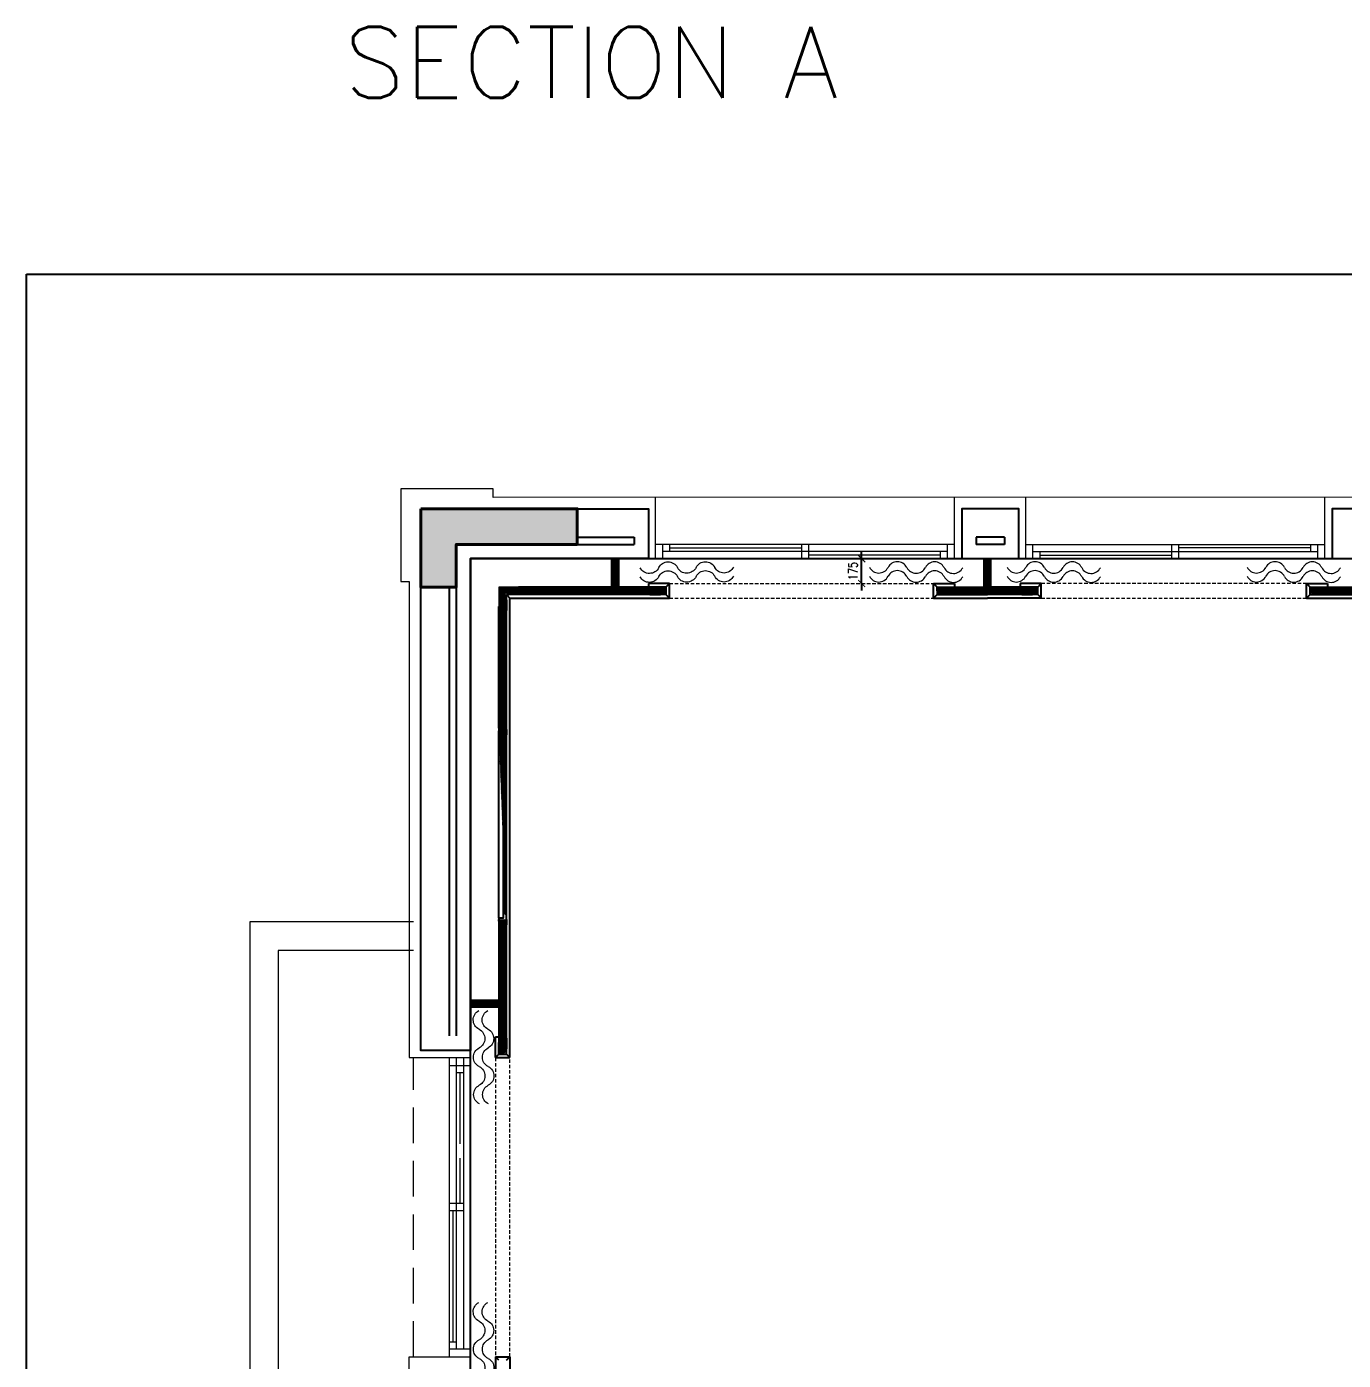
# Model space of a CAD drawing. Header units: inches. Extents: x -20583 to 399182, y -24453 to 525552.
# Drawn here: x -19 to 9227, y 6717 to 16078 of the extents above; entities that cross this region are included whole.
import ezdxf

# ---------------------------------------------------------------- set-up
doc = ezdxf.new("R2010")
doc.units = ezdxf.units.IN
doc.header["$LTSCALE"] = 1000
doc.header["$MEASUREMENT"] = 0
doc.header["$PDMODE"] = 35
doc.linetypes.add('HIDDEN', pattern=[0.375, 0.25, -0.125])
doc.linetypes.add('HIDDEN2', pattern=[0.1875, 0.125, -0.0625])
for name, color, linetype in [('8', 8, 'Continuous'), ('A-DIM', 9, 'Continuous'), ('A-TEXT', 7, 'Continuous'), ('A-WALL', 7, 'Continuous')]:
    doc.layers.add(name, color=color, linetype=linetype)
for name, color, linetype, lineweight in [('A-DOOR', 134, 'Continuous', 18), ('A-FLOR-HIDN', 252, 'HIDDEN', 0), ('A-GLAZ', 134, 'Continuous', 18), ('A-WALL-PRHT', 4, 'Continuous', 18), ('A-WALL-TILE', 8, 'Continuous', 9), ('Sanitaire', 253, 'Continuous', 0), ('Wood treillis', 111, 'Continuous', 0), ('XREF-V2-GF_COLS$0$A-COLS', 5, 'Continuous', 40), ('XREF-V2-GF_COLS$0$A-COLS-PATT', 252, 'Continuous', 20)]:
    doc.layers.add(name, color=color, linetype=linetype, lineweight=lineweight)
doc.layers.add('Stone-GRG', color=7, linetype='Continuous', lineweight=0, true_color=0xfff2cc)
doc.styles.add('ROMANS', font='romans', dxfattribs={"height": 0.2})
doc.styles.add('ZZ-Dim All', font='romans.shx', dxfattribs={"width": 0.8})
doc.dimstyles.new('DIM-100', dxfattribs={"dimscale": 50, "dimtxt": 1.25, "dimasz": 1, "dimexe": 1, "dimexo": 1, "dimgap": 0.6, "dimtad": 1, "dimdec": 0, "dimrnd": 5, "dimdsep": 46, "dimtxsty": 'ZZ-Dim All', "dimblk1": 'ARCHTICK', "dimblk2": 'ARCHTICK', "dimsah": 1, "dimcen": 1, "dimdle": 1, "dimclrd": 256, "dimclre": 8, "dimclrt": 256, "dimazin": 2, "dimtfac": 1, "dimtdec": 0, "dimtix": 1, "dimtmove": 2, "dimatfit": 2, "dimfxl": 0.1, "dimtolj": 1, "dimtzin": 0, "dimlwd": -1, "dimlwe": -1, "dimarcsym": 0})
pattern_1 = [(45, (0, 0), (-1.767766952966369, 1.767766952966369), [])]

# ---------------------------------------------------------------- blocks, each defined once
blk = doc.blocks.new('A$Cb2b8bae5')
at = {"layer": 'Sanitaire', "color": 1}
for centre, start, end in [((9.13221980514345, 589.8015865447833), 296.5605406640185, 62.84035167908414), ((72.03542323759166, 589.8015865447833), 296.5605406640185, 62.84035167908414), ((74.80697163486866, 458.4262281471656), 116.5605406640185, 242.8403516790841), ((137.7101750673169, 458.4262281471656), 116.5605406640185, 242.8403516790841), ((7.762121669594308, 327.7447607726881), 296.5605406640185, 62.84035167908414), ((70.66532510204252, 327.7447607726881), 296.5605406640185, 62.84035167908414), ((73.43687349931952, 196.3694023750704), 116.5605406640185, 242.8403516790841), ((136.3400769317677, 196.3694023750704), 116.5605406640185, 242.8403516790841), ((6.392023534045165, 65.68793500059292), 296.5605406640185, 62.84035167908414), ((69.29522696649337, 65.68793500059292), 296.5605406640185, 62.84035167908414)]:
    blk.add_arc(centre, 73.43816756634935, start, end, dxfattribs=at)
blk = doc.blocks.new('_ARCHTICK')
at = {"color": 0, "linetype": 'ByBlock', "const_width": 0.15}
blk.add_lwpolyline([(-0.5, -0.5), (0.5, 0.5)], dxfattribs=at)
blk = doc.blocks.new('*D361')
at = {"layer": 'A-DIM', "transparency": 16777216}
for p, q in [((5844.178763150457, 12344.51947805875), (5844.178763150457, 12394.51947805875)), ((5844.178763150457, 12169.4796723604), (5844.178763150457, 12344.51947805875)), ((5844.178763150457, 12169.4796723604), (5844.178763150457, 12119.4796723604))]:
    blk.add_line(p, q, dxfattribs=at)
at = {"layer": 'Defpoints', "color": 0, "transparency": 16777216}
for p in [(5844.178763150446, 12344.51947805875), (5844.178763150457, 12344.51947805875), (5844.178763150448, 12169.4796723604)]:
    blk.add_point(p, dxfattribs=at)
at = {"layer": 'A-DIM', "transparency": 16777216, "xscale": 50, "yscale": 50, "zscale": 50}
for p, rotation in [((5844.178763150457, 12344.51947805875), 270), ((5844.178763150457, 12169.4796723604), 90)]:
    blk.add_blockref('_ARCHTICK', p, dxfattribs=dict(at, rotation=rotation))
at = {"layer": 'A-DIM', "transparency": 16777216, "insert": (5782.928763150459, 12256.99957520957), "char_height": 62.5, "attachment_point": 5, "rotation": 90, "style": 'ZZ-Dim All'}
blk.add_mtext('\\A1;175', dxfattribs=at)

msp = doc.modelspace()

# ---------------------------------------------------------------- hatches: boundary and pattern name
at = {"layer": 'Stone-GRG'}
h = msp.add_hatch(dxfattribs=at)
h.set_pattern_fill('ANSI31', color=253, scale=20)
h.set_pattern_definition(pattern_1)
h.paths.add_polyline_path([(4137.990853465827, 12344.48587691222), (4086.249773879974, 12344.48587691222), (4086.249773879974, 12144.47970567746), (4137.990853465827, 12144.47970567746)])
h = msp.add_hatch(dxfattribs=at)
h.set_pattern_fill('ANSI31', color=253, scale=20)
h.set_pattern_definition(pattern_1)
h.paths.add_polyline_path([(6752.868974256116, 12344.48587691222), (6701.127894668851, 12344.48587691222), (6701.126417086923, 12144.47970567746), (6726.997696251196, 12144.47970567746), (6752.867496674187, 12144.47970567746)])
h = msp.add_hatch(dxfattribs=at)
h.set_pattern_fill('ANSI31', color=253, scale=20)
h.set_pattern_definition(pattern_1)
h.paths.add_polyline_path([(4468.863940393642, 12144.47970567746), (4387.618477953459, 12144.47970567746), (4387.618477953458, 12115.23864487126), (4343.865710895871, 12115.23864487109), (4343.865477622624, 12105.23675491674), (4348.863949421719, 12105.23675491691, 0.41421356238304), (4356.363949421719, 12097.73675491709), (4356.363949421719, 12092.7386260916), (4431.362665155522, 12092.7386260916), (4431.362665155522, 12097.73675491703, 0.4142135623958267), (4438.86266515529, 12105.23675491691), (4443.863492384173, 12105.23675491691), (4456.363940393845, 12105.23675491691), (4456.363940393845, 12110.23675491703, 0.4142135623961107), (4463.863940393612, 12117.73675491691), (4468.863176935656, 12117.73675491691)])
h.paths.add_polyline_path([(4387.618477953459, 12144.47970567746), (3434.15088502774, 12144.47970567746), (3434.15088502774, 12115.23864487126), (3474.150651754485, 12115.23864487126), (4387.618477953458, 12115.23864487127)])
h.paths.add_polyline_path([(3434.15088502774, 12144.47970567746), (3297.589221644867, 12144.47869680465), (3297.591608432294, 12007.91945155657), (3326.832576894861, 12007.91945155657), (3326.832669241518, 12007.91945155657), (3326.832964747065, 11967.91968483091), (3336.832964748516, 11967.91952543447), (3336.832927810106, 11972.91952543434, 0.41421356238304), (3344.332872402113, 11980.41958084175), (3349.332872402153, 11980.41961778016), (3349.332318335507, 12055.41833351191), (3344.332318335529, 12055.4182965735, 0.4142135623958267), (3336.832262928238, 12062.91824116545), (3336.832225983716, 12067.9190683942), (3336.83176558652, 12105.23864487126), (3374.151342065285, 12105.23864487126), (3379.152169294169, 12105.23864487126, 0.4142135623958267), (3386.652169293936, 12097.73864487138), (3386.652169293936, 12092.73864487126), (3461.65088502774, 12092.73864487126), (3461.65088502774, 12097.73864487144, 0.41421356238304), (3469.15088502774, 12105.23864487126), (3474.15088502774, 12105.23864487126), (3474.150651754485, 12115.23864487126), (3434.15088502774, 12115.23864487126)])
h.paths.add_polyline_path([(3326.832576894861, 12007.91945155588), (3297.590870768101, 12007.91923552746), (3297.590870768101, 11155.41945155657), (3326.832576894861, 11155.41945155657)])
at = {"layer": 'Stone-GRG', "lineweight": 0}
h = msp.add_hatch(dxfattribs=at)
h.set_pattern_fill('ANSI31', color=253, scale=20)
h.set_pattern_definition(pattern_1)
h.paths.add_polyline_path([(6454.720403748203, 12144.47970567746), (6373.47494130802, 12144.47970567746), (6373.475704766006, 12117.73675491691), (6378.47494130805, 12117.73675491691, 0.4142135623961107), (6385.974941307817, 12110.23675491703), (6385.974941307817, 12105.23675491691), (6398.475389317489, 12105.23675491691), (6403.476216546373, 12105.23675491691, 0.4142135623958267), (6410.97621654614, 12097.73675491703), (6410.97621654614, 12092.7386260916), (6485.974932279943, 12092.7386260916), (6485.974932279943, 12097.73853383668), (6486.138246673655, 12097.73853323399, 0.4078495229997883), (6493.474932279943, 12105.23675491691), (6498.473404079038, 12105.23675491674), (6498.473170805791, 12115.23864487109), (6454.720403748204, 12115.23864487126)])
h.paths.add_polyline_path([(6999.274988754188, 12144.47970567746), (6726.997696251196, 12144.47970567746), (6454.720403748203, 12144.47970567746), (6454.720403748204, 12115.23864487126), (6498.473170805791, 12115.23864487109), (6726.997696251196, 12115.23864487126), (6999.274988754187, 12115.23864487127)])
h.paths.add_polyline_path([(7075.520451194341, 12117.73675491691), (7080.520451194374, 12117.73675491691), (7080.520451194374, 12144.47970567746), (6999.274988754188, 12144.47970567746), (6999.274988754187, 12115.23864487126), (6955.5222216966, 12115.23864487109), (6955.521988423801, 12105.23677412053), (6960.520460222448, 12105.23675491691, 0.41421356238304), (6968.020460222448, 12097.73675491709), (6968.020460222448, 12092.7386260916), (7043.019175956251, 12092.7386260916), (7043.019175956251, 12097.73675491703, 0.4142135623958267), (7050.519175956018, 12105.23675491691), (7055.520003184902, 12105.23675491691), (7068.020451194574, 12105.23675491691), (7068.020451194574, 12110.23675491703, 0.4142135623961107)])
h = msp.add_hatch(dxfattribs=at)
h.set_pattern_fill('ANSI31', color=253, scale=20)
h.set_pattern_definition([(45, (-20.34015358855504, -1.818989403545856e-12), (-1.767766952966369, 1.767766952966369), [])])
h.paths.add_polyline_path([(9619.63809687754, 12144.47970567746), (9700.883559317723, 12144.47970567746), (9700.882795859738, 12117.73675491691), (9695.883559317694, 12117.73675491691, -0.4142135623961107), (9688.383559317926, 12110.23675491703), (9688.383559317926, 12105.23675491691), (9675.883111308254, 12105.23675491691), (9670.882284079371, 12105.23675491691, -0.4142135623958267), (9663.382284079604, 12097.73675491703), (9663.382284079604, 12092.73862609159), (9588.3835683458, 12092.73862609159), (9588.3835683458, 12097.73853383668), (9588.22025395209, 12097.73853323399, -0.4078495229997883), (9580.8835683458, 12105.23675491691), (9575.885096546705, 12105.23675491673), (9575.885329819952, 12115.23864487108), (9619.63809687754, 12115.23864487126)])
h.paths.add_polyline_path([(9075.083511871557, 12144.47970567746), (9347.360804374548, 12144.47970567746), (9619.63809687754, 12144.47970567746), (9619.63809687754, 12115.23864487126), (9575.885329819952, 12115.23864487108), (9347.360804374548, 12115.23864487126), (9075.083511871557, 12115.23864487127)])
h.paths.add_polyline_path([(8998.838049431402, 12117.73675491691), (8993.83804943137, 12117.73675491691), (8993.83804943137, 12144.47970567746), (9075.083511871557, 12144.47970567746), (9075.083511871557, 12115.23864487126), (9118.836278929144, 12115.23864487108), (9118.836512201942, 12105.23677412053), (9113.838040403296, 12105.23675491691, -0.41421356238304), (9106.338040403296, 12097.73675491709), (9106.338040403296, 12092.73862609159), (9031.339324669492, 12092.73862609159), (9031.339324669492, 12097.73675491703, -0.4142135623958267), (9023.839324669725, 12105.23675491691), (9018.838497440842, 12105.23675491691), (9006.33804943117, 12105.23675491691), (9006.33804943117, 12110.23675491703, -0.4142135623961107)])
at = {"layer": 'Stone-GRG'}
h = msp.add_hatch(dxfattribs=at)
h.set_pattern_fill('ANSI31', color=253, scale=20)
h.set_pattern_definition(pattern_1)
h.paths.add_polyline_path([(3349.343053186857, 8979.175765054235), (3344.358162821758, 8979.175765054235, 0.41421356238304), (3336.858162821933, 8986.675765054235), (3336.858162822111, 8991.67423685333), (3326.856272867761, 8991.674003580083), (3326.856272867582, 8947.921236522496), (3297.615212061386, 8947.920804475196), (3297.615212061382, 8866.675774082312), (3324.358162821933, 8866.675774089144), (3324.358162821933, 8871.675774082341, 0.4142135623961107), (3331.858162821816, 8879.175774082109), (3336.858162821933, 8879.175774082109), (3336.858162821933, 8891.67622209178), (3336.858162821933, 8896.677049320664, 0.4142135623958267), (3344.358162821816, 8904.177049320431), (3349.343053186857, 8904.177049320431)])
h.paths.add_polyline_path([(3326.833084247721, 9800.42146321556), (3297.591378124154, 9800.421031158725), (3297.602450971709, 8947.921236522496), (3326.844157100889, 8947.921236522496)])
h = msp.add_hatch(dxfattribs=at)
h.set_pattern_fill('ANSI31', color=253, scale=20)
h.set_pattern_definition(pattern_1)
h.paths.add_polyline_path([(3297.598547930113, 9248.416853666278), (3097.605638840047, 9248.415376182382), (3097.606021086674, 9196.674296597941), (3297.59921997847, 9196.675774083978)])
at = {"layer": 'Wood treillis'}
h = msp.add_hatch(dxfattribs=at)
h.set_pattern_fill('ANSI31', color=253, scale=20)
h.set_pattern_definition(pattern_1)
h.paths.add_polyline_path([(3297.597629388678, 11135.4204033779), (3326.83270618017, 11135.4204033779), (3326.83270618017, 9820.420403377902), (3297.597629388678, 9820.420403377902)], flags=17)
edge = h.paths.add_edge_path()
edge.add_line((3349.332595369072, 11145.4199274671), (3349.332872402394, 11107.92056960122))
edge.add_line((3349.332872402394, 11107.92056960122), (3344.332872402356, 11107.92053266281))
edge.add_arc((3336.832872402775, 11107.92047725498), 7.499999999785391, -89.99957671732028, 0.00042328461819352015, ccw=False)
edge.add_line((3336.832927810348, 11100.4204772554), (3336.832964748757, 11095.42047725554))
edge.add_line((3336.832964748757, 11095.42047725554), (3326.832964747307, 11095.42063665198))
edge.add_line((3326.832964747307, 11095.42063665198), (3326.832669241761, 11135.42040337763))
edge.add_line((3326.832669241761, 11135.42040337763), (3297.591608436312, 11135.42018735398))
edge.add_line((3349.332595369072, 11145.4199274671), (3349.332872402394, 11182.91928533298))
edge.add_line((3349.332872402394, 11182.91928533298), (3344.332872402356, 11182.91932227138))
edge.add_arc((3336.832872402775, 11182.91937767921), 7.499999999785391, 359.9995767153818, 449.9995767173203)
edge.add_line((3336.832927810348, 11190.41937767879), (3336.832964748757, 11195.41937767866))
edge.add_line((3336.832964748757, 11195.41937767866), (3326.832964747307, 11195.41921828222))
edge.add_line((3326.832964747307, 11195.41921828222), (3326.832669241761, 11155.41945155657))
edge.add_line((3326.832669241761, 11155.41945155657), (3297.591608436312, 11155.41966758022))
edge.add_line((3297.591995973538, 11155.41966757735), (3297.580782330539, 11135.42040337763))
edge.add_line((3349.332687715972, 9810.420879288435), (3349.332964749295, 9772.921521422557))
edge.add_line((3349.332964749295, 9772.921521422557), (3344.332964749256, 9772.921484484148))
edge.add_arc((3336.832964749676, 9772.921429076321), 7.499999999785391, -89.99957671732028, 0.00042328461819352015, ccw=False)
edge.add_line((3336.833020157249, 9765.42142907674), (3336.833057095658, 9760.421429076876))
edge.add_line((3336.833057095658, 9760.421429076876), (3326.833057094208, 9760.421588473313))
edge.add_line((3326.833057094208, 9760.421588473313), (3326.832761588662, 9800.421355198967))
edge.add_line((3326.832761588662, 9800.421355198967), (3297.591700783213, 9800.421139175316))
edge.add_line((3297.591700783213, 9800.421139175316), (3297.591700783218, 9810.42049704249))
edge.add_line((3349.332687715972, 9810.420879288435), (3349.332964749295, 9847.920237154312))
edge.add_line((3349.332964749295, 9847.920237154312), (3344.332964749256, 9847.920274092721))
edge.add_arc((3336.832964749676, 9847.920329500548), 7.499999999785391, 359.9995767153818, 449.9995767173203)
edge.add_line((3336.833020157249, 9855.42032950013), (3336.833057095658, 9860.420329499993))
edge.add_line((3336.833057095658, 9860.420329499993), (3326.833057094208, 9860.420170103556))
edge.add_line((3326.833057094208, 9860.420170103556), (3326.832761588662, 9820.420403377902))
edge.add_line((3326.832761588662, 9820.420403377902), (3297.591700783213, 9820.420619401553))
edge.add_line((3297.591700783213, 9820.420619401553), (3297.591700783218, 9810.421261534379))
at = {"layer": 'XREF-V2-GF_COLS$0$A-COLS-PATT'}
msp.add_hatch(color=256, dxfattribs=at).paths.add_polyline_path([(2747.580180724675, 12694.48281321052), (3847.580180705816, 12694.49093962694), (3847.582027608587, 12444.49093970546), (2997.582027649914, 12444.48466015543), (2997.5842439158, 12144.48466012243), (2747.584243951074, 12144.48281327041)])

# ---------------------------------------------------------------- linework, layer by layer
at = {"layer": '8'}
for p, q in [((4468.862463288862, 12144.47970567745, -1.466518336033709e-07), (4493.862429974368, 12169.47967236296, -1.466518336033709e-07)), ((6373.4764184128, 12144.47970567745, -1.466518336033709e-07), (6348.476451727294, 12169.47967236296, -1.466518336033709e-07)), ((7080.518974089591, 12144.47970567745, -1.466518336033709e-07), (7105.518940775097, 12169.47967236296, -1.466518336033709e-07)), ((8993.838787983761, 12144.47970567746, -1.466518336033709e-07), (8968.838821298255, 12169.47967236296, -1.466518336033709e-07)), ((3349.332061466268, 12092.73035535766, -1.466518336033709e-07), (3374.332028151774, 12067.73038867215, -1.466518336033709e-07)), ((4468.862463288862, 12092.7386260916, -1.466518336033709e-07), (3349.343053186857, 12092.7386260916, -1.466518336033709e-07)), ((3349.343053186857, 8866.675774095527, -0.006528998766684582), (3349.343053186857, 12092.7386260916, -1.466518336004641e-07)), ((4468.863940393642, 12144.47970567746, -1.466518336033709e-07), (4468.862463288862, 12092.7386260916, -1.466518336033709e-07)), ((4468.862463288862, 12092.7386260916, -1.466518336033709e-07), (4493.862429974368, 12067.73865940609, -1.466518336033709e-07)), ((6373.4764184128, 12092.7386260916, -1.466518336033709e-07), (6348.476451727294, 12067.73865940609, -1.466518336033709e-07)), ((6373.47494130802, 12144.47970567746, -1.466518336033709e-07), (6373.4764184128, 12092.7386260916, -1.466518336033709e-07)), ((6373.4764184128, 12092.7386260916, -1.466518336033709e-07), (6726.997696251196, 12092.7386260916, -1.466518336033709e-07)), ((7080.518974089591, 12092.7386260916, -1.466518336033709e-07), (6726.997696251195, 12092.7386260916, -1.466518336033709e-07)), ((7080.518974089591, 12092.7386260916, -1.466518336033709e-07), (7105.518940775097, 12067.73865940609, -1.466518336033709e-07)), ((7080.520451194374, 12092.73862609161, -1.466518336033709e-07), (7080.520451194374, 12144.47970567746, -1.466518336033709e-07)), ((8993.838787983761, 12092.7386260916, -1.466518336033709e-07), (8968.838821298255, 12067.7386594061, -1.466518336033709e-07)), ((8993.83804943137, 12092.7386260916, -1.46651833603371e-07), (8993.83804943137, 12144.47970567746, -1.46651833603371e-07)), ((8993.839526536152, 12092.73862609159, -1.466518336033709e-07), (9347.36080437455, 12092.7386260916, -1.466518336033709e-07)), ((8968.838821298255, 12067.7386594061, -1.466518336033709e-07), (9725.88278745084, 12067.7386594061, -1.466518336033709e-07)), ((3297.601973601004, 8866.675774095527, -0.006528998766684582), (3272.602006915497, 8841.675807410022, -0.006528998766684582)), ((3272.602006915497, 8841.675807410022, -0.006528998766684582), (3374.355861214102, 8841.675958882184, -1.466518336030662e-07)), ((3297.615212061382, 8866.675774082312, -1.466518336033709e-07), (3349.343053186856, 8866.675774095527, -0.006528998766684668)), ((3349.343053186857, 8866.675774095527, -0.006528998766684582), (3374.343019872364, 8841.675807410022, -0.006528998766684582)), ((3297.601973601004, 6717.29904870328, -0.006528998766684582), (3272.602006915497, 6742.299015388786, -0.006528998766684582)), ((3272.60200691549, 6742.289895058788, -0.006528998766684582), (3374.355861214102, 6742.289895058788, -1.466518336030662e-07)), ((3349.343053186857, 6717.29904870328, -0.006528998766684582), (3374.343019872364, 6742.299015388786, -0.006528998766684582)), ((3374.355861214102, 6742.289895058788, -1.466518336030662e-07), (3374.333900027449, 6446.213910552159, -0.0005512433102109011))]:
    msp.add_line(p, q, dxfattribs=at)
at = {"layer": '8', "color": 1}
msp.add_lwpolyline([(-19.21627383021405, 14341.62520427268), (18611.50139130192, 14341.62520427268), (18611.50139130192, 2.540420479956083), (-19.21627383021405, 2.540420479956083)], close=True, dxfattribs=at)
at = {"layer": '8', "color": 1, "elevation": -1.466518336033709e-07}
msp.add_lwpolyline([(10497.66177711234, 1649.540546049713), (7622.660072611418, 1649.56263489906), (7622.659980337792, 6349.520045420404), (3097.627055208486, 6349.485877914683), (3097.582766056628, 12344.48587691222), (12997.58276578653, 12344.48587691222), (12997.62705454635, 6349.539145781706), (9622.625350265991, 6349.514212342805), (9622.625350265991, 3040.925600435377), (10497.65149772598, 3040.932064993859), (10497.66177711234, 1649.540546049713)], dxfattribs=at)
at = {"layer": '8'}
for points, elevation in [([(4493.863907079151, 12169.47967236296), (4346.563787647619, 12169.47967236296)], -1.466518336033709e-07), ([(4346.563787647619, 12169.47967236296), (4346.563787647621, 12144.47970567746)], -1.466518336033709e-07), ([(4493.862429974368, 12067.73865940609), (4493.862429974368, 12169.47967236296)], -1.466518336033709e-07), ([(6348.474974622512, 12169.47967236296), (6495.775094054043, 12169.47967236296)], -1.466518336033709e-07), ([(6348.476451727294, 12067.73865940609), (6348.476451727294, 12169.47967236296)], -1.466518336033709e-07), ([(6495.775094054043, 12169.47967236296), (6495.775094054041, 12144.47970567746)], -1.466518336033709e-07), ([(7105.520417879879, 12169.47967236296), (6958.220298448348, 12169.47967236296)], -1.466518336033709e-07), ([(6958.220298448348, 12169.47967236296), (6958.22029844835, 12144.47970567746)], -1.466518336033709e-07), ([(7105.518940775097, 12067.73865940609), (7105.518940775097, 12169.47967236296)], -1.466518336033709e-07), ([(8968.838821298255, 12067.7386594061), (8968.838821298255, 12169.47967236296)], -1.466518336033709e-07), ([(8968.838821298255, 12169.47967236296), (9116.138940729787, 12169.47967236296)], -1.466518336033709e-07), ([(9116.138940729787, 12169.47967236296), (9116.138940729785, 12144.47970567746)], -1.466518336033709e-07), ([(3374.355861214102, 8841.675958882184), (3374.332028090657, 12067.7386594061), (4493.862429974368, 12067.7386594061)], -1.466518336033709e-07), ([(6348.476451727296, 12067.7386594061), (6726.997696251196, 12067.7386594061)], -1.466518336033709e-07), ([(7105.518940775095, 12067.7386594061), (6726.997696251196, 12067.7386594061)], -1.466518336033709e-07), ([(3272.60200691549, 8841.674330305239), (3272.60200691549, 8988.97444973677)], -0.006528998766684582), ([(3272.60200691549, 8988.97444973677), (3297.601973600997, 8988.974449736768)], -0.006528998766684582), ([(3272.60200691549, 6742.300492493569), (3272.60200691549, 6595.000373062037)], -0.006528998766684582)]:
    msp.add_lwpolyline(points, dxfattribs=dict(at, elevation=elevation))
at = {"layer": '8', "elevation": -1.466518336033709e-07}
msp.add_lwpolyline([(3297.597592451865, 11122.92006845893), (3297.597592451067, 11122.92006845893), (3297.597592451067, 11122.92017642654), (3297.597592451865, 11122.92017642654)], close=True, dxfattribs=at)
at = {"layer": 'A-DOOR'}
for p, q in [((2947.638857059672, 8841.984774071527, -1.466518336033709e-07), (2947.624155569327, 6741.982271809728, -1.466518336033709e-07)), ((2997.608641415522, 8841.985143232447, -1.466518336033709e-07), (2997.623749245511, 6796.982641192808, -1.466518336033709e-07)), ((3047.610879954254, 8841.98551263313, -1.466518336033709e-07), (3047.625987784769, 6796.983010593545, -1.466518336033709e-07)), ((2947.623749246777, 8786.983582132278, -1.466518336033709e-07), (3097.623749242746, 8786.982473979806, -1.466518336033709e-07)), ((2997.617517766242, 8736.983951474394, -1.466518336033702e-07), (3047.611655669762, 8736.98432081523, -1.466518336033694e-07)), ((3022.614586718002, 8736.984136144813, -1.466518336033698e-07), (3022.613110983046, 8236.982825845596, -1.466518336033709e-07)), ((3022.613849751433, 8136.982825848245, -1.466518336033709e-07), (3022.618430114002, 7819.992493319984, -1.466518336033552e-07)), ((2947.618430115938, 7819.99193924369, -1.466518336033552e-07), (3047.618430113275, 7819.992678011829, -1.466518336033552e-07)), ((2947.618799500022, 7769.991939244999, -1.466518336033552e-07), (3047.618799497374, 7769.992678012964, -1.466518336033552e-07)), ((2972.618799499426, 7769.992123937122, -1.466518336033552e-07), (2972.623379861921, 6846.982456499652, -1.466518336033709e-07)), ((2947.623379862722, 6846.982271807414, -1.466518336033709e-07), (2997.623379861441, 6846.982641191658, -1.466518336033709e-07)), ((2947.623749246777, 6796.982271808694, -1.466518336033709e-07), (3097.623749242746, 6796.983379961166, -1.466518336033709e-07))]:
    msp.add_line(p, q, dxfattribs=at)
at = {"layer": 'A-DOOR', "linetype": 'HIDDEN2'}
msp.add_line((3097.602768226672, 8790.431351429002, -1.466518336033709e-07), (3097.624155565136, 6741.983379962068, -1.466518336033709e-07), dxfattribs=at)
at = {"layer": 'A-FLOR-HIDN', "color": 1, "linetype": 'HIDDEN'}
for p, q in [((2697.626079987094, 6741.982926999044, -1.466518336033438e-07), (2697.610565853247, 8841.982926941928, -1.466518336033666e-07)), ((3097.624155546655, 6741.985882057343, -1.466518336033709e-07), (3097.608641412662, 8841.98588200008, -1.466518336033709e-07))]:
    msp.add_line(p, q, dxfattribs=at)
at = {"layer": 'A-GLAZ'}
for p, q in [((6497.36006565264, 12444.51099392975, 3.180385252188882e-08), (4397.36006570977, 12444.49547980315, 3.180385252188882e-08)), ((6497.371542712615, 12444.52741255533, 6.987626381480552e-07), (4397.371542770066, 12444.51189842865, 6.987626381480552e-07)), ((4447.360804508498, 12344.49584920582, 3.180385252188882e-08), (4447.360065708461, 12444.49584920325, 3.180385252188882e-08)), ((6447.360435053779, 12394.5106245309, 3.180385252188882e-08), (4447.360435108421, 12394.49584920451, 3.180385252188882e-08)), ((4447.372281568882, 12344.51226783135, 6.987626381480552e-07), (4447.371542768757, 12444.51226782844, 6.987626381480552e-07)), ((6447.371912114148, 12394.52704315662, 6.987626381480552e-07), (4447.371912168717, 12394.51226782995, 6.987626381480552e-07)), ((4497.360435107199, 12394.49621860465, 3.180385252188882e-08), (4497.360065707006, 12444.49621860325, 3.180385252188882e-08)), ((4497.360250406986, 12419.49621860404, 3.180385252188882e-08), (5423.342438833613, 12419.50315174161, 3.180385252188882e-08)), ((4497.371912167437, 12394.5126372301, 6.987626381480552e-07), (4497.371542767316, 12444.51263722868, 6.987626381480552e-07)), ((4497.371727467398, 12419.51263722943, 6.987626381480552e-07), (5423.353915893822, 12419.51957036719, 6.987626381480552e-07)), ((5423.342992933933, 12344.50315174382, 3.180385252188882e-08), (5423.342254133517, 12444.50315174098, 3.180385252188882e-08)), ((5423.354469994083, 12344.51957036942, 6.987626381480552e-07), (5423.353731193725, 12444.51957036655, 6.987626381480552e-07)), ((5473.342992932448, 12344.50352114395, 3.180385252188882e-08), (5473.342254132149, 12444.50352114126, 3.180385252188882e-08)), ((6397.360619755316, 12369.51025513154, 3.180385252188882e-08), (5473.342808232323, 12369.5035211432, 3.180385252188882e-08)), ((5473.354469992715, 12344.51993976951, 6.987626381480552e-07), (5473.353731192357, 12444.51993976664, 6.987626381480552e-07)), ((6397.37209681551, 12369.52667375701, 6.987626381480552e-07), (5473.354285292357, 12369.51993976881, 6.987626381480552e-07)), ((6397.360804455442, 12344.51025513229, 3.180385252188882e-08), (6397.360435055292, 12394.51025513094, 3.180385252188882e-08)), ((6397.372281515767, 12344.52667375785, 6.987626381480552e-07), (6397.371912115574, 12394.52667375651, 6.987626381480552e-07)), ((6447.360804454162, 12344.51062453244, 3.180385252188882e-08), (6447.360065653906, 12444.51062452974, 3.180385252188882e-08)), ((6447.372281514312, 12344.52704315797, 6.987626381480552e-07), (6447.371542713983, 12444.52704315522, 6.987626381480552e-07)), ((6997.348588399851, 12444.53110622629, 6.987626381480552e-07), (9097.34858834243, 12444.54662035985, 6.987626381480552e-07)), ((6997.360065702407, 12444.51468777028, 3.180385252188882e-08), (9097.360065645247, 12444.53020190389, 3.180385252188882e-08)), ((7047.349327134347, 12344.53147559708, 6.987626381480552e-07), (7047.348588398483, 12444.5314755943, 6.987626381480552e-07)), ((7047.34895776643, 12394.53147559558, 6.987626381480552e-07), (9047.348957711802, 12394.54625099315, 6.987626381480552e-07)), ((7047.360804437194, 12344.51505714105, 3.180385252188882e-08), (7047.360065701185, 12444.51505713833, 3.180385252188882e-08)), ((7047.360435069393, 12394.51505713958, 3.180385252188882e-08), (9047.360435014736, 12394.52983253717, 3.180385252188882e-08)), ((7097.349327132921, 12344.53184496492, 6.987626381480552e-07), (7097.348957765062, 12394.53184496364, 6.987626381480552e-07)), ((7097.349142449122, 12369.53184496413, 6.987626381480552e-07), (8021.366953970748, 12369.5387636737, 6.987626381480552e-07)), ((7097.360804435826, 12344.51542650907, 3.180385252188882e-08), (7097.360435067851, 12394.51542650757, 3.180385252188882e-08)), ((7097.360619751882, 12369.51542650825, 3.180385252188882e-08), (8021.378431273508, 12369.52234521759, 3.180385252188882e-08)), ((8021.367138654663, 12344.53876367441, 6.987626381480552e-07), (8021.366399918741, 12444.53876367153, 6.987626381480552e-07)), ((8021.378615957452, 12344.5223452184, 3.180385252188882e-08), (8021.37787722153, 12444.52234521571, 3.180385252188882e-08)), ((8071.367138653295, 12344.53913304236, 6.987626381480552e-07), (8071.366399917315, 12444.53913303957, 6.987626381480552e-07)), ((8997.348773029109, 12419.54588162446, 6.987626381480552e-07), (8071.366584601288, 12419.53913304019, 6.987626381480552e-07)), ((8071.378615956084, 12344.5227145863, 3.180385252188882e-08), (8071.377877220104, 12444.52271458355, 3.180385252188882e-08)), ((8997.360250332044, 12419.52946316861, 3.180385252188882e-08), (8071.378061904135, 12419.52271458416, 3.180385252188882e-08)), ((8997.34895771317, 12394.54588162521, 6.987626381480552e-07), (8997.348588345136, 12444.54588162378, 6.987626381480552e-07)), ((8997.36043501593, 12394.52946316933, 3.180385252188882e-08), (8997.360065648041, 12444.52946316787, 3.180385252188882e-08)), ((9047.349327079777, 12344.5462509944, 6.987626381480552e-07), (9047.34858834368, 12444.54625099163, 6.987626381480552e-07)), ((9047.360804382799, 12344.52983253858, 3.180385252188882e-08), (9047.360065646615, 12444.52983253589, 3.180385252188882e-08)), ((6497.360804452648, 12344.51099393245, 3.180385252188882e-08), (4397.360804509837, 12344.49547980585, 3.180385252188882e-08)), ((6497.372281512929, 12344.527412558, 6.987626381480552e-07), (4397.372281570119, 12344.51189843123, 6.987626381480552e-07)), ((6997.349327135744, 12344.531106229, 6.987626381480552e-07), (9097.349327078555, 12344.5466203625, 6.987626381480552e-07)), ((6997.36080443862, 12344.51468777297, 3.180385252188882e-08), (9097.360804381344, 12344.53020190667, 3.180385252188882e-08))]:
    msp.add_line(p, q, dxfattribs=at)
at = {"layer": 'A-WALL', "color": 1}
for p, q in [((3847.581658224459, 12494.49141766936, -1.466518336033709e-07), (4247.359696361207, 12494.49437110228, -1.466518336033709e-07)), ((4247.359696361207, 12494.49437110228, 6.846681092271457e-08), (4247.360065745364, 12444.49437110388, 6.846680858604208e-08)), ((6847.359696290514, 12494.51357961859, 3.180385252188882e-08), (6647.359696295811, 12494.51210208223, 6.846681092273175e-08)), ((6647.359696295811, 12494.51210208223, 6.846681092273175e-08), (6647.360065679764, 12444.51210208335, 6.846681092273175e-08)), ((6847.359696290514, 12494.51357961859, 3.180385252188882e-08), (6847.360065674642, 12444.5135796199, 3.180385252188882e-08)), ((3847.582027605065, 12444.49141767088, -1.466518336033709e-07), (4247.360065745364, 12444.49437110388, -1.466518336033709e-07)), ((6847.360065674642, 12444.5135796199, 3.180385252188882e-08), (6647.360065679764, 12444.51210208335, 6.846681092273175e-08)), ((2947.584243601072, 12144.48429075209, -1.466518336033709e-07), (2947.607514867239, 8994.474879104993, -1.466518336033709e-07)), ((2997.584243599573, 12144.48466012249, -1.466518336033709e-07), (2997.607514866977, 8994.475248489282, -1.466518336033709e-07))]:
    msp.add_line(p, q, dxfattribs=at)
at = {"layer": 'A-WALL', "elevation": -1.466518336033709e-07}
msp.add_lwpolyline([(2747.580180398509, 12694.48281321052), (4347.358218822163, 12694.49510986502), (4347.360804511001, 12344.49510987484), (3097.582766056628, 12344.48587691222), (3097.608272028737, 8891.9858819988), (2747.722635799427, 8891.98355482837), (2747.580180398509, 12694.48281321052)], dxfattribs=at)
at = {"layer": 'A-WALL', "elevation": 6.846681092273175e-08}
for points in [[(6547.36080445096, 12344.51136331787), (6947.360804440221, 12344.51431839056), (6947.358218751528, 12694.51431838103), (6547.358218762209, 12694.51136330822)], [(9147.360804379947, 12344.5305712907), (9547.36080436915, 12344.53352636348), (9547.358218680485, 12694.53352635397), (9147.35821869134, 12694.53057128095)]]:
    msp.add_lwpolyline(points, close=True, dxfattribs=at)
at = {"layer": 'A-WALL-PRHT', "elevation": -2.933036672067419e-07}
for points in [[(2697.603529378306, 9794.473510090116), (1547.603529409898, 9794.465014256304), (1547.633080136642, 5794.465014365356), (2697.633080105254, 5794.473510199256)], [(2697.605006914528, 9594.473510095559), (1747.605006940779, 9594.466491797997), (1747.631602594876, 5994.466491896223), (2697.63160256893, 5994.473510193828)]]:
    msp.add_lwpolyline(points, dxfattribs=at)
at = {"layer": 'A-WALL-TILE'}
for p, q in [((4397.395235933538, 12344.51189859488, 6.987626381480552e-07), (4397.379721345904, 12774.49547940996, -1.822010879605716e-08)), ((6497.349327149699, 12344.52741238999, 6.987626381480552e-07), (6497.358488572514, 12774.51099338508, -1.822010879227993e-08)), ((6997.372281498974, 12344.53110640007, 6.987626381480552e-07), (6997.356766912912, 12774.51468721338, -1.822010879300403e-08)), ((9097.349327078555, 12344.5466203625, 6.987626381480552e-07), (9097.3584885007, 12774.53020135828, -1.822010879330261e-08)), ((4397.383758873242, 12344.49547996951, 3.180385252188882e-08), (4347.383758874639, 12344.49511058524, 3.180385252188882e-08)), ((6497.360804452532, 12344.51099393415, 3.180385252188882e-08), (6547.360804451164, 12344.51136331825, 3.180385252188882e-08)), ((6997.360804438678, 12344.51468777476, 3.180385252188882e-08), (6947.360804440104, 12344.51431839055, 3.180385252188882e-08)), ((9097.360804381344, 12344.53020190667, 3.180385252188882e-08), (9147.360804379947, 12344.5305712907, 3.180385252188882e-08))]:
    msp.add_line(p, q, dxfattribs=at)
at = {"layer": 'A-WALL-TILE', "elevation": -1.466518336033709e-07}
for points in [[(13347.58926693583, 11464.56160069004), (13427.58926693373, 11464.56219170461), (13427.58394780275, 12184.56219167059), (13487.5839478038, 12184.56263493167), (13487.57914581063, 12834.56263491375), (12837.57914582815, 12834.5578329206), (12837.57958908906, 12774.55783292223), (3257.579589348155, 12774.48705892933), (3257.57914608701, 12834.48705892774), (2607.579146104981, 12834.48225693454), (2607.583948098065, 12184.48225695222), (2667.58394809661, 12184.48270021341), (2667.608641423169, 8841.982705297094), (3097.608641412633, 8841.985882000736), (3097.608272028534, 8891.985881998771)], [(1499.058347939193, 1151.210566589958), (2227.316468367746, 1879.479447376652), (3817.660078127592, 1879.491196328614), (3817.653170645019, 2814.491196303105), (3257.653170660138, 2814.487059201245), (3257.653650859269, 2749.487059202962), (2607.653650877124, 2749.482257209631), (2607.648848883749, 3399.482257191907), (2667.648848882105, 3399.482700452747), (2667.624155555182, 6741.982705354443), (3097.624155546597, 6741.985882057343), (3097.62452493071, 6691.985882058798)]]:
    msp.add_lwpolyline(points, dxfattribs=at)
at = {"layer": 'Sanitaire', "color": 1}
for p, q in [((4086.249773879974, 12344.49345230101, -3.974028671559234e-08), (4086.249773879974, 12144.47970567746, -1.466518336033709e-07)), ((4137.990853465827, 12344.49345230101, -3.974028671559234e-08), (4137.990853465827, 12144.47970567746, -1.466518336033709e-07)), ((6701.126417432262, 12144.52645096538, -1.099316070759245e-07), (6701.127895485688, 12344.59644431372, 6.852407904933674e-08)), ((6752.867497016703, 12144.52606871875, -1.099316070759245e-07), (6752.868975070129, 12344.5960620671, 6.852407904933674e-08)), ((3097.604322894878, 9248.41537617266, -1.466518336033709e-07), (3297.610494122254, 9248.416853754534, -1.466518336033709e-07)), ((3097.60470514149, 9196.674296588219, -1.466518336033709e-07), (3297.610876368866, 9196.675774170093, -1.466518336033709e-07))]:
    msp.add_line(p, q, dxfattribs=at)
at = {"layer": 'Sanitaire', "linetype": 'HIDDEN', "ltscale": 0.1}
for p, q in [((4493.862429974368, 12169.47967236296, -1.466518336033709e-07), (6348.476451727294, 12169.47967236296, -1.466518336033709e-07)), ((8968.838821298255, 12169.47967236296, -1.466518336033709e-07), (7105.520417879879, 12169.47967236296, -1.466518336033709e-07)), ((4493.862429974368, 12067.7386594061, -1.466518336033709e-07), (6348.476451727294, 12067.7386594061, -1.466518336033709e-07)), ((7105.520417879879, 12067.7386594061, -1.466518336033709e-07), (8968.838821298255, 12067.7386594061, -1.466518336033709e-07)), ((3272.60200691549, 8841.674330305239, -0.006528998766684582), (3272.61112723528, 6742.289895069003, -0.006528998766684582)), ((3374.355861214102, 6742.289895058788, -1.466518336030662e-07), (3374.355861214102, 8841.675958882184, -1.466518336030662e-07))]:
    msp.add_line(p, q, dxfattribs=at)
at = {"layer": 'Wood treillis', "color": 0}
for p, q in [((3434.15088502774, 12144.47970567746, -1.466518336033709e-07), (3297.589221644867, 12144.47869680465, -1.466518336033709e-07)), ((3297.589221644867, 12144.47869680465, -1.466518336033709e-07), (3297.59160843607, 12007.91923553291, -1.466518336033709e-07)), ((3336.832927810106, 11972.91952543434, -1.466518336033709e-07), (3336.832927810349, 11190.41937767879, -1.466518336033709e-07)), ((3344.332872402318, 11980.41952543392, -1.466518336033709e-07), (3344.326980724612, 11182.91932231491, -1.466518336033709e-07)), ((3349.343053186857, 11107.92058592098, -0.001993204952087447), (3349.34360725338, 11182.91928525367, -1.466518336033709e-07)), ((3336.832927810348, 11100.4204772554, -1.466518336033709e-07), (3336.833020157249, 9855.42032950013, -1.466518336033709e-07)), ((3344.332872402356, 11107.92053266281, -1.466518336033709e-07), (3344.323563921426, 9847.920274162172, -1.466518336033709e-07)), ((3336.833020157249, 9765.42142907674, -1.466518336033709e-07), (3336.858162821973, 8986.675765054235, -1.466518336033709e-07)), ((3344.332964749461, 9772.921429076321, -1.466518336033709e-07), (3344.358162817979, 8979.176003147806, -1.466518336033709e-07))]:
    msp.add_line(p, q, dxfattribs=at)
at = {"layer": 'Wood treillis', "color": 0, "lineweight": -2}
for p, q in [((3461.650857349855, 12097.73675491709, -1.466518336033709e-07), (4356.14145462575, 12097.7400559058, -1.466518336033708e-07)), ((4343.865477701002, 12105.2401154802, -1.466518336033708e-07), (3469.150857349855, 12105.23675491691, -1.466518336033709e-07)), ((6968.020460222448, 12097.73675491709, -1.466518336033709e-07), (6486.138246673675, 12097.73853323399, -1.466518336033709e-07)), ((6498.473404037637, 12105.23853005401, -1.466518336033709e-07), (6960.520460222448, 12105.23675491691, -1.466518336033709e-07)), ((9106.338040403296, 12097.73675491709, -1.46651833603371e-07), (9588.220253952068, 12097.73853323399, -1.466518336033709e-07)), ((9575.885096588107, 12105.23853005401, -1.466518336033709e-07), (9113.838040403296, 12105.23675491691, -1.46651833603371e-07)), ((3297.591995973538, 11155.41966757735, -1.466518336033709e-07), (3297.580782330539, 11135.42040337763, -1.466518336033709e-07))]:
    msp.add_line(p, q, dxfattribs=at)
at = {"layer": 'Wood treillis', "color": 0, "lineweight": -2, "elevation": -1.466518336033709e-07}
for points in [[(3434.15088502774, 12144.47970567746), (3434.15088502774, 12115.23864487126), (3474.150651754485, 12115.23864487126), (3474.15088502774, 12105.23864487126), (3469.15088502774, 12105.23864487126, -0.4142135623830401), (3461.65088502774, 12097.73864487144), (3461.65088502774, 12092.73864487126), (3386.652169293936, 12092.73864487126), (3386.652169293936, 12097.73864487138, -0.4142135623958266), (3379.152169294169, 12105.23864487126), (3374.151342065285, 12105.23864487126), (3374.151342065285, 12105.23864487126), (3336.83176558652, 12105.23864487126), (3336.832225983716, 12067.9190683942), (3336.832225983716, 12067.9190683942), (3336.832262928238, 12062.91824116545, -0.4142135623958266), (3344.332318335529, 12055.4182965735), (3349.332318335507, 12055.41833351191), (3349.332872402153, 11980.41961778016), (3344.332872402113, 11980.41958084175, -0.4142135623830401), (3336.832927810106, 11972.91952543434), (3336.832964748516, 11967.91952543447), (3326.832964747065, 11967.91968483091), (3326.832669241518, 12007.91945155657), (3297.59160843607, 12007.91923553291)], [(3349.332595369072, 11145.4199274671), (3349.332872402394, 11182.91928533298), (3344.332872402356, 11182.91932227138, 0.4142135623830401), (3336.832927810348, 11190.41937767879), (3336.832964748757, 11195.41937767866), (3326.832964747307, 11195.41921828222), (3326.832669241761, 11155.41945155657), (3297.591608436312, 11155.41966758022)], [(3349.332595369072, 11145.4199274671), (3349.332872402394, 11107.92056960122), (3344.332872402356, 11107.92053266281, -0.4142135623830401), (3336.832927810348, 11100.4204772554), (3336.832964748757, 11095.42047725554), (3326.832964747307, 11095.42063665198), (3326.832669241761, 11135.42040337763), (3297.591608436312, 11135.42018735398)], [(3349.332687715972, 9810.420879288435), (3349.332964749295, 9847.920237154312), (3344.332964749256, 9847.920274092721, 0.4142135623830401), (3336.833020157249, 9855.42032950013), (3336.833057095658, 9860.420329499993), (3326.833057094208, 9860.420170103556), (3326.832761588662, 9820.420403377902), (3297.591700783213, 9820.420619401553), (3297.591700783218, 9810.421261534379)], [(3349.332687715972, 9810.420879288435), (3349.332964749295, 9772.921521422557), (3344.332964749256, 9772.921484484148, -0.4142135623830401), (3336.833020157249, 9765.42142907674), (3336.833057095658, 9760.421429076876), (3326.833057094208, 9760.421588473313), (3326.832761588662, 9800.421355198967), (3297.591700783213, 9800.421139175316), (3297.591700783218, 9810.42049704249)]]:
    msp.add_lwpolyline(points, format="xyb", dxfattribs=at)
for points in [[(3434.15088502774, 12115.23864487126), (4387.618477953458, 12115.23864487127), (4387.618477953458, 12144.47970567746), (3434.15088502774, 12144.47970567746)], [(3297.590870768101, 12007.91945155657), (3326.832576894861, 12007.91945155657), (3326.832576894861, 11155.41945155657), (3297.590870768101, 11155.41945155657)], [(3297.597629388678, 11135.4204033779), (3326.83270618017, 11135.4204033779), (3326.83270618017, 9820.420403377902), (3297.597629388678, 9820.420403377902)], [(3297.602450977324, 8947.920804286647), (3326.844157100891, 8947.921236343482), (3326.833084247721, 9800.42146321556), (3297.591378124154, 9800.421031158725)]]:
    msp.add_lwpolyline(points, close=True, dxfattribs=at)
at = {"layer": 'Wood treillis', "color": 0, "lineweight": -2}
for points, elevation in [([(4387.618477953459, 12144.47970567746), (4387.618477953458, 12115.23864487126), (4343.865710895871, 12115.23864487109), (4343.865477622624, 12105.23675491674), (4348.863949421719, 12105.23675491691, 0.4142135623830401), (4356.363949421719, 12097.73675491709), (4356.363949421719, 12092.73675491691), (4431.362665155522, 12092.73675491691), (4431.362665155522, 12097.73675491703, 0.4142135623958266), (4438.86266515529, 12105.23675491691), (4443.863492384173, 12105.23675491691), (4443.863492384173, 12105.23675491691), (4456.363940393845, 12105.23675491691), (4456.363940393845, 12110.23675491703, 0.4142135623961107), (4463.863940393612, 12117.73675491691), (4468.863940393612, 12117.73675491691), (4468.863940393642, 12144.47970567746)], -1.466518336033709e-07), ([(6454.720403748203, 12144.47970567746), (6454.720403748204, 12115.23864487126), (6498.473170805791, 12115.23864487109), (6498.473404079038, 12105.23675491674), (6493.474932279943, 12105.23675491691, -0.4142135623830401), (6485.974932279943, 12097.73675491709), (6485.974932279943, 12092.73675491691), (6410.97621654614, 12092.73675491691), (6410.97621654614, 12097.73675491703, -0.4142135623958266), (6403.476216546373, 12105.23675491691), (6398.475389317489, 12105.23675491691), (6398.475389317489, 12105.23675491691), (6385.974941307817, 12105.23675491691), (6385.974941307817, 12110.23675491703, -0.4142135623961107), (6378.47494130805, 12117.73675491691), (6373.47494130805, 12117.73675491691), (6373.47494130802, 12144.47970567746)], -1.466518336033709e-07), ([(6999.274988754188, 12144.47970567746), (6999.274988754187, 12115.23864487126), (6955.5222216966, 12115.23864487109), (6955.521988423353, 12105.23675491674), (6960.520460222448, 12105.23675491691, 0.4142135623830401), (6968.020460222448, 12097.73675491709), (6968.020460222448, 12092.73675491691), (7043.019175956251, 12092.73675491691), (7043.019175956251, 12097.73675491703, 0.4142135623958266), (7050.519175956018, 12105.23675491691), (7055.520003184902, 12105.23675491691), (7055.520003184902, 12105.23675491691), (7068.020451194574, 12105.23675491691), (7068.020451194574, 12110.23675491703, 0.4142135623961107), (7075.520451194341, 12117.73675491691), (7080.520451194341, 12117.73675491691), (7080.520451194371, 12144.47970567746)], -1.466518336033709e-07), ([(9075.083511871557, 12144.47970567746), (9075.083511871557, 12115.23864487126), (9118.836278929144, 12115.23864487108), (9118.836512202392, 12105.23675491673), (9113.838040403296, 12105.23675491691, -0.4142135623830401), (9106.338040403296, 12097.73675491709), (9106.338040403296, 12092.73675491691), (9031.339324669492, 12092.73675491691), (9031.339324669492, 12097.73675491703, -0.4142135623958266), (9023.839324669725, 12105.23675491691), (9018.838497440842, 12105.23675491691), (9018.838497440842, 12105.23675491691), (9006.33804943117, 12105.23675491691), (9006.33804943117, 12110.23675491703, -0.4142135623961107), (8998.838049431402, 12117.73675491691), (8993.838049431402, 12117.73675491691), (8993.838049431373, 12144.47970567746)], -1.46651833603371e-07), ([(3297.615212061386, 8947.921236522496), (3326.856272867582, 8947.921236522496), (3326.856272867761, 8991.674003580083), (3336.858162822111, 8991.67423685333), (3336.858162821933, 8986.675765054235, -0.4142135623830401), (3344.358162821758, 8979.175765054235), (3349.358162821933, 8979.175765054235), (3349.358162821933, 8904.177049320431), (3344.358162821816, 8904.177049320431, -0.4142135623958266), (3336.858162821933, 8896.677049320664), (3336.858162821933, 8891.67622209178), (3336.858162821933, 8891.67622209178), (3336.858162821933, 8879.175774082109), (3331.858162821816, 8879.175774082109, -0.4142135623961107), (3324.358162821933, 8871.675774082341), (3324.358162821933, 8866.675774082341), (3297.615212061382, 8866.675774082312)], -1.466518336033709e-07)]:
    msp.add_lwpolyline(points, format="xyb", close=True, dxfattribs=dict(at, elevation=elevation))
at = {"layer": 'Wood treillis', "color": 0, "lineweight": -2, "elevation": -1.466518336033709e-07}
for points in [[(6726.997696251196, 12115.23864487126), (6454.720403748204, 12115.23864487127), (6454.720403748204, 12144.47970567746), (6726.997696251196, 12144.47970567746)], [(6726.997696251196, 12115.23864487126), (6999.27498875419, 12115.23864487127), (6999.27498875419, 12144.47970567746), (6726.997696251196, 12144.47970567746)], [(9347.360804374548, 12115.23864487126), (9075.083511871553, 12115.23864487127), (9075.083511871553, 12144.47970567746), (9347.360804374548, 12144.47970567746)]]:
    msp.add_lwpolyline(points, dxfattribs=at)
at = {"layer": 'XREF-V2-GF_COLS$0$A-COLS', "elevation": -1.466518336033709e-07}
msp.add_lwpolyline([(2747.580180724675, 12694.48281321052), (3847.580180705816, 12694.49093962694), (3847.582027608587, 12444.49093970546), (2997.582027649914, 12444.48466015543), (2997.5842439158, 12144.48466012243), (2747.584243951074, 12144.48281327041)], close=True, dxfattribs=at)
msp.add_lwpolyline([(2747.580180724675, 12694.48281321052), (3847.580180705816, 12694.49093962694), (3847.582027608587, 12444.49093970546), (2997.582027649914, 12444.48466015543), (2997.5842439158, 12144.48466012243), (2747.584243951074, 12144.48281327041)], close=True, dxfattribs=at)

# ---------------------------------------------------------------- block references
at = {"layer": 'A-DIM', "xscale": -1, "rotation": 90}
msp.add_blockref('A$Cb2b8bae5', (4943.684079789983, 12322.95835464253), dxfattribs=at)
at = {"layer": 'A-DIM', "rotation": 270}
for p in [(5898.654801911679, 12322.95835464253), (6865.188571621846, 12322.95835464253), (8550.92248926749, 12322.95835464253)]:
    msp.add_blockref('A$Cb2b8bae5', p, dxfattribs=at)
at = {"layer": 'A-DIM', "xscale": -1}
for p in [(3262.099369589662, 8516.978197999442), (3262.099369589662, 6468.123871461172)]:
    msp.add_blockref('A$Cb2b8bae5', p, dxfattribs=at)

# ---------------------------------------------------------------- texts
at = {"layer": 'A-TEXT', "style": 'ROMANS'}
msp.add_text('SECTION A', height=499.9999999999999, dxfattribs=at).set_placement((2209.031270763779, 15577.99957934499, -1.62897594426225e-06))

# ---------------------------------------------------------------- dimensions: what is measured, and where the dimension line sits
at = {"layer": 'A-DIM'}
dim = msp.add_linear_dim(base=(5844.178763150457, 12344.51947805875), p1=(5844.178763150446, 12169.4796723604), p2=(5844.178763150444, 12344.51947805875), angle=90, dimstyle='DIM-100', dxfattribs=at)
dim.commit()
dim.dimension.update_dxf_attribs({"geometry": '*D361', "text_midpoint": (5782.928763150459, 12256.99957520957)})

doc.saveas('drawing.dxf')
